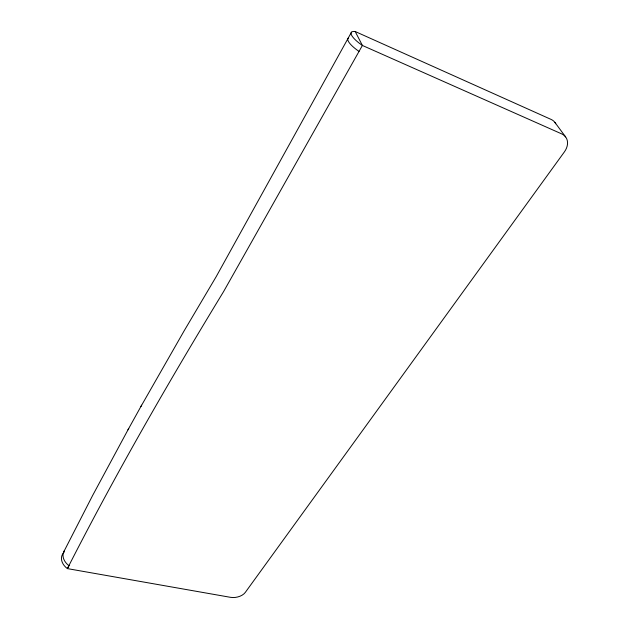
<?xml version="1.0" encoding="UTF-8"?>
<svg xmlns="http://www.w3.org/2000/svg" width="629" height="629" viewBox="0 0 629 629"><rect width="100%" height="100%" fill="white"/><g stroke="black" fill="none" stroke-linecap="round" stroke-linejoin="round"><path stroke-width="0.94" d="M63.623 552.089L92.667 495.408L128.733 428.451M140.896 406.538L184.234 330.673L216.132 276.76L351.493 32.165M127.97 429.827L141.643 405.186M69.033 565.683L67.382 568.608L230.497 597.322A11.267 6.801 -10.7 0 0 245.31 592.384L564.394 151.896A16.236 12.195 -36.3 0 0 561.791 133.93L362.39 45.453L355.188 31.513L551.106 119.424A15.906 12.093 -37 0 1 555.737 123.748M554.896 122.403L565.62 136.925M64.016 552.348A14.239 10.717 24.3 0 0 67.382 568.608C115.516 474.093 168.454 382.102 223.617 291.541L362.39 45.453A20.238 5.504 31.1 0 1 355.188 31.513M68.899 565.652A14.255 10.599 27 0 1 64.425 550.619M359.033 51.413A20.167 5.598 31 0 1 348.222 38.07"/></g></svg>
